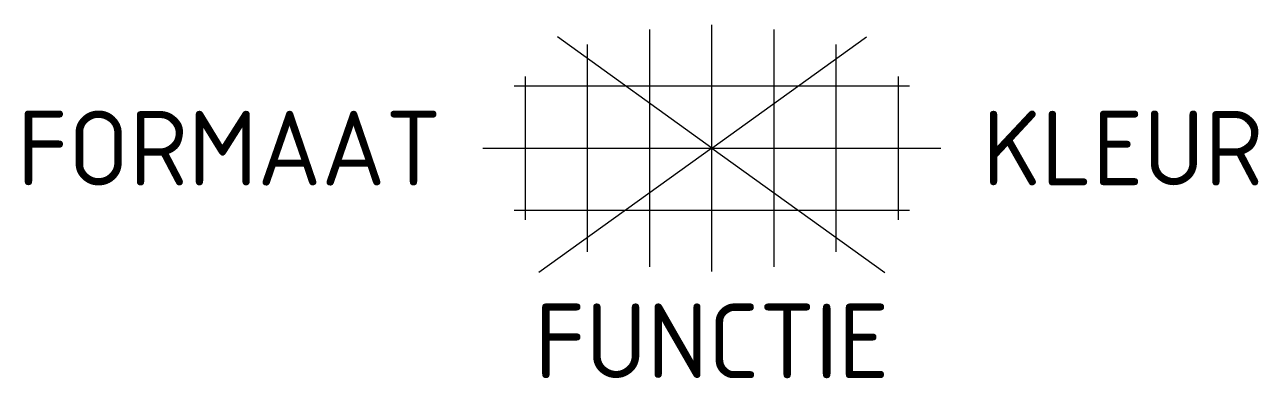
# Model space of a CAD drawing. Extents: x -16.6 to 13.2, y -5.5 to 3.
import ezdxf
from ezdxf.enums import TextEntityAlignment as Align

# ---------------------------------------------------------------- set-up
doc = ezdxf.new("R2010")
doc.units = 0
doc.styles.add('NLCS-ISO', font='NLCS-ISO.ttf')

msp = doc.modelspace()

# ---------------------------------------------------------------- linework, layer by layer
for p, q in [((0, 0), (-3.728, 2.684)), ((-1.5, -2.863), (-1.5, 2.863)), ((0, -2.975), (0, 2.975)), ((0, 0), (3.728, 2.684)), ((1.5, -2.863), (1.5, 2.863)), ((-3, -2.498), (-3, 2.498)), ((3, -2.498), (3, 2.498)), ((-4.771, 1.5), (4.771, 1.5)), ((-4.5, -1.726), (-4.5, 1.726)), ((4.5, -1.726), (4.5, 1.726)), ((-5.525, 0), (5.525, 0)), ((0, 0), (-4.172, -3.003)), ((0, 0), (4.172, -3.003)), ((-4.771, -1.5), (4.771, -1.5))]:
    msp.add_line(p, q)

# ---------------------------------------------------------------- texts
at = {"style": 'NLCS-ISO'}
msp.add_attdef('FORMAAT', text='60x60', height=1.8, dxfattribs=at).set_placement((-6.525, 0), align=Align.MIDDLE_RIGHT)
msp.add_attdef('KLEUR', text='G', height=1.8, dxfattribs=at).set_placement((6.525, 0), align=Align.MIDDLE_LEFT)
at = {"style": 'NLCS-ISO', "flags": 1}
msp.add_attdef('FUNCTIE', text='', height=1.8, dxfattribs=at).set_placement((0, -3.75), align=Align.TOP_CENTER)

doc.saveas('drawing.dxf')
